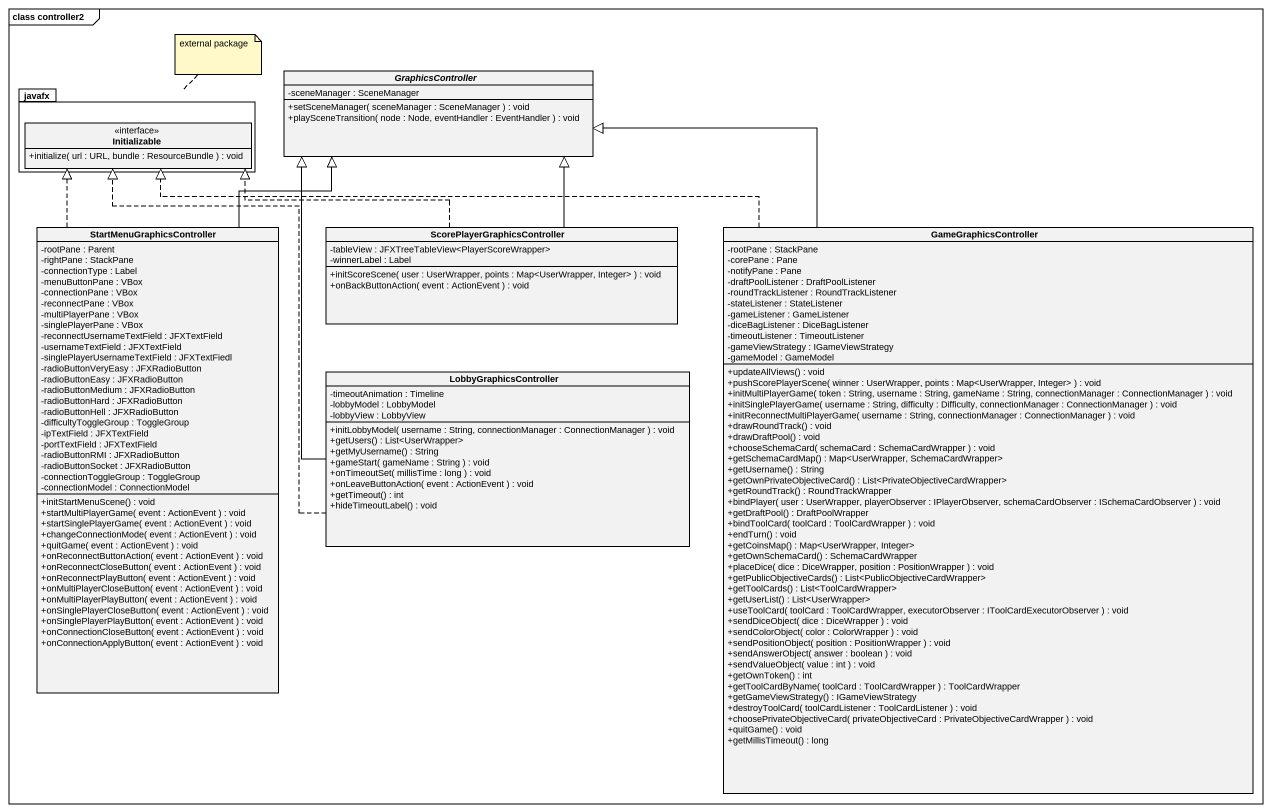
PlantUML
@startuml
mainframe class controller2
hide circle
hide empty members
skinparam classAttributeIconSize 0
package javafx {
  interface Initializable {
    +initialize( url : URL, bundle : ResourceBundle ) : void
  }
}
abstract class GraphicsController {
  -sceneManager : SceneManager
  +setSceneManager( sceneManager : SceneManager ) : void
  +playSceneTransition( node : Node, eventHandler : EventHandler ) : void
}
class StartMenuGraphicsController {
  -rootPane : Parent
  -rightPane : StackPane
  -connectionType : Label
  -menuButtonPane : VBox
  -connectionPane : VBox
  -reconnectPane : VBox
  -multiPlayerPane : VBox
  -singlePlayerPane : VBox
  -reconnectUsernameTextField : JFXTextField
  -usernameTextField : JFXTextField
  -singlePlayerUsernameTextField : JFXTextFiedl
  -radioButtonVeryEasy : JFXRadioButton
  -radioButtonEasy : JFXRadioButton
  -radioButtonMedium : JFXRadioButton
  -radioButtonHard : JFXRadioButton
  -radioButtonHell : JFXRadioButton
  -difficultyToggleGroup : ToggleGroup
  -ipTextField : JFXTextField
  -portTextField : JFXTextField
  -radioButtonRMI : JFXRadioButton
  -radioButtonSocket : JFXRadioButton
  -connectionToggleGroup : ToggleGroup
  -connectionModel : ConnectionModel
  +initStartMenuScene() : void
  +startMultiPlayerGame( event : ActionEvent ) : void
  +startSinglePlayerGame( event : ActionEvent ) : void
  +changeConnectionMode( event : ActionEvent ) : void
  +quitGame( event : ActionEvent ) : void
  +onReconnectButtonAction( event : ActionEvent ) : void
  +onReconnectCloseButton( event : ActionEvent ) : void
  +onReconnectPlayButton( event : ActionEvent ) : void
  +onMultiPlayerCloseButton( event : ActionEvent ) : void
  +onMultiPlayerPlayButton( event : ActionEvent ) : void
  +onSinglePlayerCloseButton( event : ActionEvent ) : void
  +onSinglePlayerPlayButton( event : ActionEvent ) : void
  +onConnectionCloseButton( event : ActionEvent ) : void
  +onConnectionApplyButton( event : ActionEvent ) : void
}
class "ScorePlayerGraphicsController" as ScorePlayerGraphicsControlle {
  -tableView : JFXTreeTableView<PlayerScoreWrapper>
  -winnerLabel : Label
  +initScoreScene( user : UserWrapper, points : Map<UserWrapper, Integer> ) : void
  +onBackButtonAction( event : ActionEvent ) : void
}
class GameGraphicsController {
  -rootPane : StackPane
  -corePane : Pane
  -notifyPane : Pane
  -draftPoolListener : DraftPoolListener
  -roundTrackListener : RoundTrackListener
  -stateListener : StateListener
  -gameListener : GameListener
  -diceBagListener : DiceBagListener
  -timeoutListener : TimeoutListener
  -gameViewStrategy : IGameViewStrategy
  -gameModel : GameModel
  +updateAllViews() : void
  +pushScorePlayerScene( winner : UserWrapper, points : Map<UserWrapper, Integer> ) : void
  +initMultiPlayerGame( token : String, username : String, gameName : String, connectionManager : ConnectionManager ) : void
  +initSinglePlayerGame( username : String, difficulty : Difficulty, connectionManager : ConnectionManager ) : void
  +initReconnectMultiPlayerGame( username : String, connectionManager : ConnectionManager ) : void
  +drawRoundTrack() : void
  +drawDraftPool() : void
  +chooseSchemaCard( schemaCard : SchemaCardWrapper ) : void
  +getSchemaCardMap() : Map<UserWrapper, SchemaCardWrapper>
  +getUsername() : String
  +getOwnPrivateObjectiveCard() : List<PrivateObjectiveCardWrapper>
  +getRoundTrack() : RoundTrackWrapper
  +bindPlayer( user : UserWrapper, playerObserver : IPlayerObserver, schemaCardObserver : ISchemaCardObserver ) : void
  +getDraftPool() : DraftPoolWrapper
  +bindToolCard( toolCard : ToolCardWrapper ) : void
  +endTurn() : void
  +getCoinsMap() : Map<UserWrapper, Integer>
  +getOwnSchemaCard() : SchemaCardWrapper
  +placeDice( dice : DiceWrapper, position : PositionWrapper ) : void
  +getPublicObjectiveCards() : List<PublicObjectiveCardWrapper>
  +getToolCards() : List<ToolCardWrapper>
  +getUserList() : List<UserWrapper>
  +useToolCard( toolCard : ToolCardWrapper, executorObserver : IToolCardExecutorObserver ) : void
  +sendDiceObject( dice : DiceWrapper ) : void
  +sendColorObject( color : ColorWrapper ) : void
  +sendPositionObject( position : PositionWrapper ) : void
  +sendAnswerObject( answer : boolean ) : void
  +sendValueObject( value : int ) : void
  +getOwnToken() : int
  +getToolCardByName( toolCard : ToolCardWrapper ) : ToolCardWrapper
  +getGameViewStrategy() : IGameViewStrategy
  +destroyToolCard( toolCardListener : ToolCardListener ) : void
  +choosePrivateObjectiveCard( privateObjectiveCard : PrivateObjectiveCardWrapper ) : void
  +quitGame() : void
  +getMillisTimeout() : long
}
class LobbyGraphicsController {
  -timeoutAnimation : Timeline
  -lobbyModel : LobbyModel
  -lobbyView : LobbyView
  +initLobbyModel( username : String, connectionManager : ConnectionManager ) : void
  +getUsers() : List<UserWrapper>
  +getMyUsername() : String
  +gameStart( gameName : String ) : void
  +onTimeoutSet( millisTime : long ) : void
  +onLeaveButtonAction( event : ActionEvent ) : void
  +getTimeout() : int
  +hideTimeoutLabel() : void
}
StartMenuGraphicsController -up-|> GraphicsController
StartMenuGraphicsController .up.|> Initializable
ScorePlayerGraphicsControlle -up-|> GraphicsController
ScorePlayerGraphicsControlle .left.|> Initializable
GameGraphicsController -up-|> GraphicsController
GameGraphicsController .left.|> Initializable
LobbyGraphicsController -up-|> GraphicsController
LobbyGraphicsController .up.|> Initializable
note top of javafx : external package
@enduml
